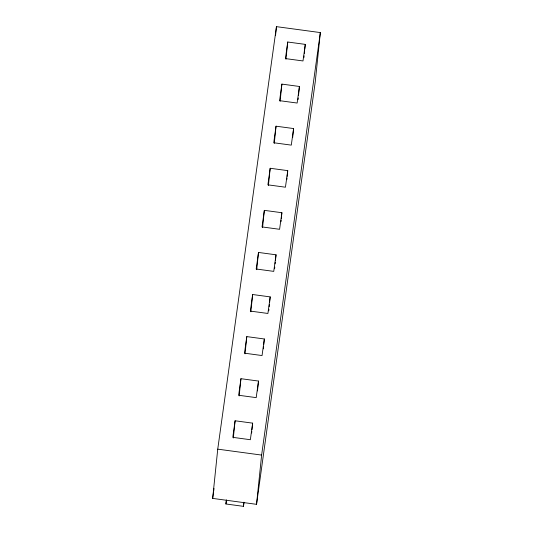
<?xml version="1.0" encoding="UTF-8"?>
<svg xmlns="http://www.w3.org/2000/svg" width="533" height="533" viewBox="0 0 533 533"><rect width="100%" height="100%" fill="white"/><g stroke="black" fill="none" stroke-linecap="round" stroke-linejoin="round"><path stroke-width="0.8" d="M212.66 498.402L217.744 449.152L276.46 26.65L320.34 32.58L315.256 81.829L256.54 504.331L212.66 498.402L213.46 492.639M244.014 502.406L243.468 506.35L225.912 503.978L226.338 499.841M233.321 438.013L235.1 420.777L252.655 423.149L251.976 429.718M275.528 35.678L276.46 26.65M239.17 395.932L240.949 378.697L258.505 381.062L257.486 390.916M245.02 353.845L246.799 336.609L264.348 338.981L263.755 344.724M250.863 311.758L252.649 294.522L270.198 296.894L269.605 302.644M256.713 269.678L258.498 252.442L276.047 254.807L275.454 260.557M262.562 227.591L264.341 210.355L281.897 212.727L281.304 218.47M268.412 185.504L270.191 168.268L287.747 170.64L287.154 176.39M274.262 143.424L276.041 126.188L293.596 128.553L292.657 137.587M280.111 101.337L281.89 84.101L299.439 86.473L298.507 95.5M285.954 59.25L287.74 42.014L305.289 44.386L304.783 49.309M243.468 506.35L243.894 502.213M251.636 433.003L251.803 431.357M263.335 348.829L263.588 346.37M268.759 310.852L268.925 309.207M269.178 306.748L269.438 304.283M274.608 268.765L274.775 267.12M275.115 263.842L275.281 262.196M280.964 221.755L281.131 220.116M286.814 179.668L286.981 178.029M298.087 99.604L298.253 97.965M256.54 504.331L261.623 455.082L320.34 32.58M303.937 57.517L304.103 55.878M304.356 53.413L304.609 50.955M213.686 490.993L214.033 488.521M235.1 420.777L232.801 437.346L250.35 439.718L252.655 423.149M240.949 378.697L238.651 395.259L256.2 397.631L258.505 381.062M246.799 336.609L244.494 353.179L262.049 355.551L264.348 338.981M252.649 294.522L250.343 311.092L267.899 313.464L270.198 296.894M258.498 252.442L256.193 269.005L273.742 271.377L276.047 254.807M264.341 210.355L262.043 226.925L279.592 229.297L281.897 212.727M270.191 168.268L267.892 184.838L285.441 187.21L287.747 170.64M276.041 126.188L273.742 142.751L291.291 145.123L293.596 128.553M281.89 84.101L279.585 100.67L297.141 103.042L299.439 86.473M287.74 42.014L285.435 58.583L302.991 60.955L305.289 44.386M225.912 503.978L226.245 501.613M217.744 449.152L261.623 455.082"/></g></svg>
